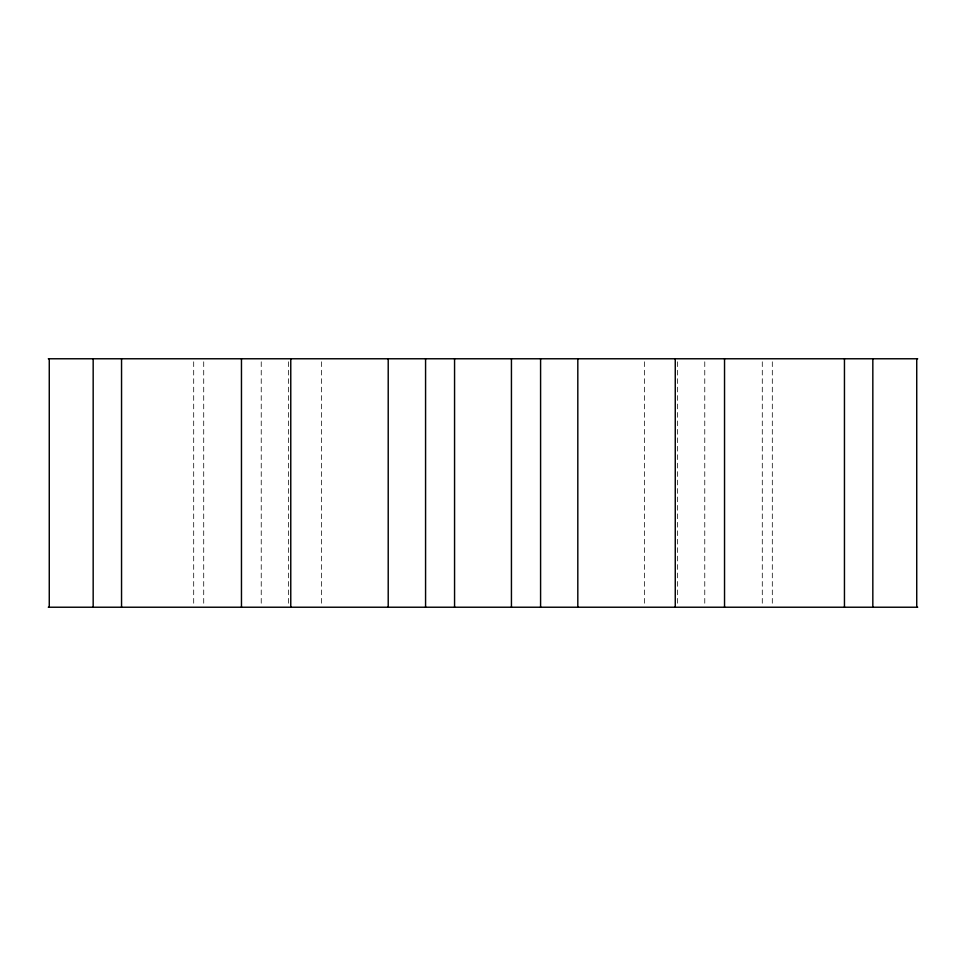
<?xml version="1.0" encoding="UTF-8"?>
<svg xmlns="http://www.w3.org/2000/svg" width="966" height="966" viewBox="0 0 966 966"><rect width="100%" height="100%" fill="white"/><g stroke="black" fill="none" stroke-linecap="round" stroke-linejoin="round"><path stroke-width="0.72" stroke-dasharray="4.83 3.62" d="M772.305 361.791L772.305 604.209M762.283 361.791L762.283 604.209M704.769 361.791L704.769 604.209M677.444 361.791L677.444 604.209M644.491 361.791L644.491 604.209M321.509 361.791L321.509 604.209M288.58 361.791L288.58 604.209M261.231 361.791L261.231 604.209M203.717 361.791L203.717 604.209M193.695 361.791L193.695 604.209"/><path stroke-width="1.45" d="M48.312 358.772L917.688 358.772M48.3 607.228L917.7 607.228M916.734 358.772L916.734 607.228M872.829 358.772L872.829 607.228M844.453 358.772L844.453 607.228M724.536 358.772L724.536 607.228M675.258 358.772L675.258 607.228M577.813 358.772L577.813 607.228M540.586 358.772L540.586 607.228M511.437 358.772L511.437 607.228M454.563 358.772L454.563 607.228M425.571 358.772L425.571 607.228M388.211 358.772L388.211 607.228M290.766 358.772L290.766 607.228M241.464 358.772L241.464 607.228M121.547 358.772L121.547 607.228M93.171 358.772L93.171 607.228M49.266 358.772L49.266 607.228"/></g></svg>
